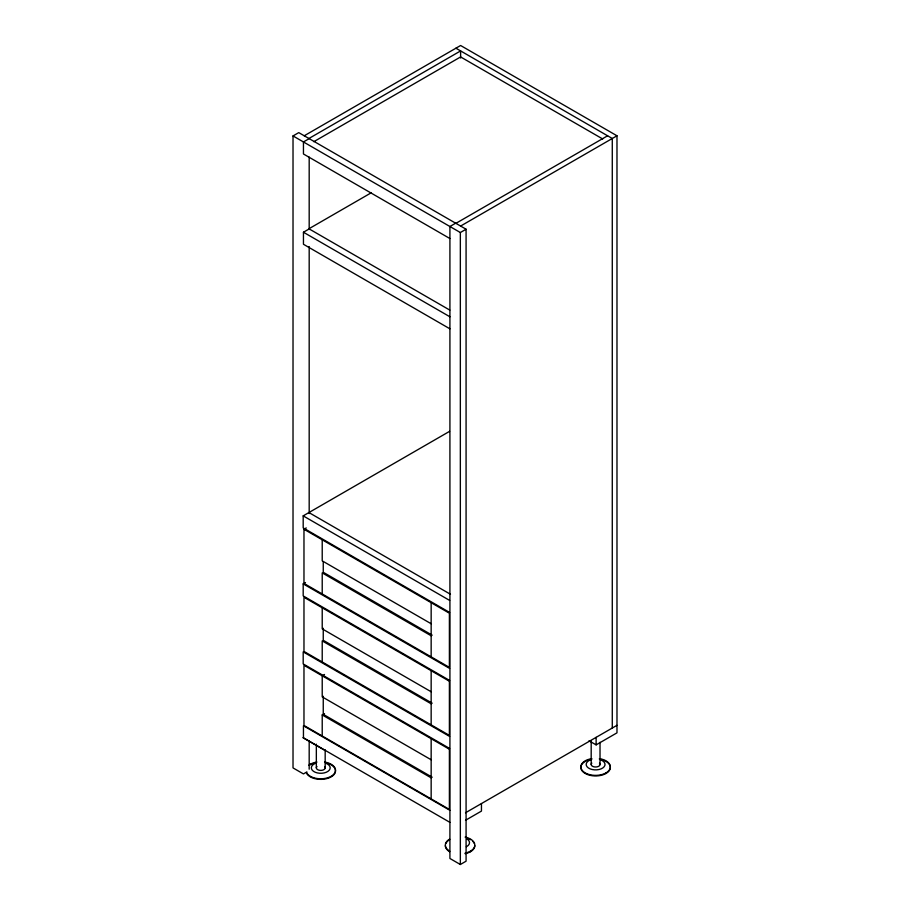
<?xml version="1.0" encoding="UTF-8"?>
<svg xmlns="http://www.w3.org/2000/svg" width="910" height="910" viewBox="0 0 910 910"><rect width="100%" height="100%" fill="white"/><g stroke="black" fill="none" stroke-linecap="round" stroke-linejoin="round"><path stroke-width="1.36" d="M466.329 846.846L466.75 846.539A9.43 5.449 0 0 0 466.75 838.827M306.886 771.93L303.451 773.921L293.02 767.904L293.02 135.931L298.764 132.621L466.079 229.218L466.079 861.19L460.346 864.5L449.915 858.483L449.915 226.51L455.648 223.2M304.236 135.783L460.608 45.5L616.98 135.783L616.98 732.846L596.13 744.88L589.02 740.774M308.922 138.491L460.608 50.914L460.608 58.024M309.184 138.638L303.451 141.949L303.451 153.983L449.915 238.545M313.813 141.687L460.608 56.932L602.693 138.968M371.303 192.749L308.922 228.774L449.79 310.094M449.915 328.828L303.451 244.267L303.451 232.232L309.184 228.922M455.91 223.348L607.596 135.783M460.608 226.055L616.98 135.783M293.02 135.931L460.346 232.528L466.079 229.218M449.654 612.464L303.189 527.902L303.189 515.868L449.597 431.34M303.974 529.256L449.392 613.215L449.392 667.383L303.974 583.424L303.974 529.256L306.26 527.937M449.654 680.475L303.189 595.913L303.189 583.879L305.487 582.548M324.506 674.492L322.22 675.812L322.22 696.878L431.158 759.77M322.22 735.997L322.22 714.93L324.506 713.611M465.499 812.778L616.98 725.315M465.51 820.285L481.458 811.083L481.458 803.564M455.91 48.207L612.282 138.491L612.282 728.023M303.451 232.232L449.915 316.794M308.922 512.558L450.473 594.276M303.189 515.868L449.654 600.429M431.158 623.748L322.22 560.856L322.22 539.789M432.193 635.18L323.255 572.288L323.255 561.595M431.158 635.783L322.22 572.89L322.22 593.957M303.189 583.879L449.654 668.44M431.158 691.759L322.22 628.867L322.22 607.8M432.193 703.202L323.255 640.299L323.255 628.264M431.158 703.794L322.22 640.902L322.22 661.968M449.654 736.452L303.189 651.89L303.189 663.925L449.654 748.486M432.193 777.231L323.255 714.339L323.255 696.275M322.22 714.93L431.158 777.834M449.915 810.332L303.451 725.77L303.451 737.805L449.915 822.367M302.939 737.691L325.45 750.682M606.026 772.886L606.026 773.466M600.02 742.31L600.02 764.502M596.13 737.35L596.13 744.88M591.182 740.797L591.182 764.377M470.504 851.134L470.504 851.714M460.346 232.528L460.346 864.5M431.158 602.682L431.158 656.849M431.158 670.693L431.158 724.861M431.158 738.704L431.158 798.9M325.177 749.874L325.177 767.904M316.339 744.198L316.339 767.778M310.333 764.252L310.333 764.832A14.742 8.508 0 0 1 313.381 763.479M309.184 157.1L309.184 229.525M309.184 246.576L309.184 513.558M309.184 740.785L309.184 769.189M599.485 763.217A4.425 2.548 0 0 1 598.655 766.288A4.425 2.548 0 0 1 593.297 766.618L592.399 766.197A4.425 2.548 0 0 1 591.83 763.115M599.417 758.644A14.742 8.508 0 0 1 607.675 771.748A14.742 8.508 0 0 1 583.526 771.748A14.742 8.508 0 0 1 591.784 758.644M599.417 759.224A14.742 8.508 0 0 1 607.675 772.328A14.742 8.508 0 0 1 583.526 772.328A14.742 8.508 0 0 1 591.784 759.224M600.316 759.725A9.43 5.449 0 0 1 602.83 767.938A9.43 5.449 0 0 1 588.372 767.938A9.43 5.449 0 0 1 590.886 759.725M324.642 766.618A4.425 2.548 0 0 1 323.812 769.689A4.425 2.548 0 0 1 318.454 770.019L317.556 769.598A4.425 2.548 0 0 1 316.976 766.516M324.574 762.045A14.742 8.508 0 0 1 331.183 776.287A14.742 8.508 0 0 1 306.511 772.476M308.672 765.39A14.742 8.508 0 0 1 316.942 762.045M332.048 765.378A14.742 8.508 0 0 1 327.566 778.403A14.742 8.508 0 0 1 306.511 773.056M328.123 763.479A14.742 8.508 0 0 1 331.183 764.832M325.473 763.126A9.43 5.449 0 0 1 327.987 771.339A9.43 5.449 0 0 1 313.529 771.339A9.43 5.449 0 0 1 316.043 763.126M465.124 837.109A14.742 8.508 0 0 1 474.827 845.106A14.742 8.508 0 0 1 465.124 853.114M449.654 851.134A14.742 8.508 0 0 1 449.654 839.088M474.827 845.697A14.742 8.508 0 0 1 465.124 853.694M449.654 851.714A14.742 8.508 0 0 1 445.343 845.697M445.843 843.49A14.742 8.508 0 0 1 449.654 839.668M467.456 838.315A14.742 8.508 0 0 1 470.504 839.668M472.847 841.432A14.742 8.508 0 0 1 474.326 843.49M449.392 681.226L303.974 597.267L303.974 651.435L449.392 735.394L449.392 681.226M449.392 749.237L303.974 665.278L303.974 725.463L449.392 809.434L449.392 749.237"/></g></svg>
